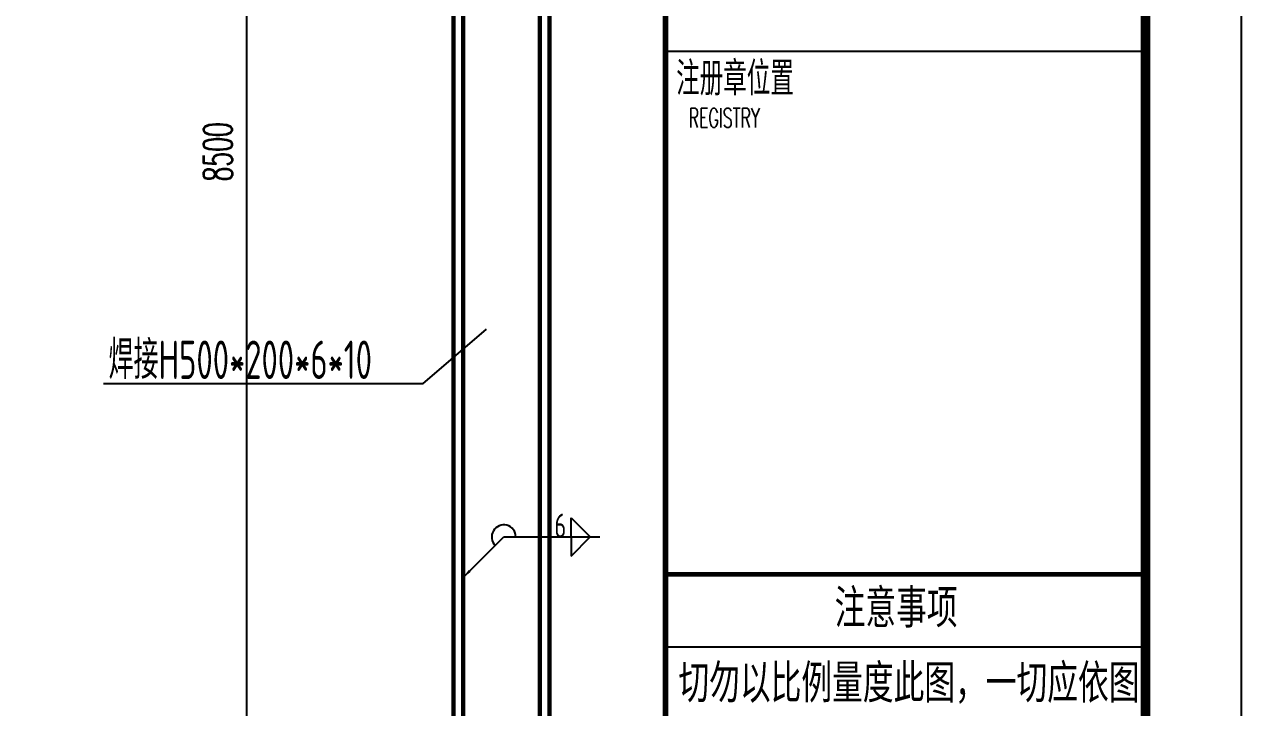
# Model space of a CAD drawing. Extents: x 14207793 to 14719554, y -1675802 to -1228715.
# Drawn here: x 14598580 to 14611255, y -1341716 to -1334602 of the extents above; entities that cross this region are included whole.
import ezdxf
from ezdxf.enums import TextEntityAlignment as Align

# ---------------------------------------------------------------- set-up
doc = ezdxf.new("R2010")
doc.units = 0
doc.header["$LTSCALE"] = 500
doc.header["$MEASUREMENT"] = 0
doc.linetypes.add('DOTE', pattern=[2.42, 2, -0.2, 0.02, -0.2])
doc.layers.get('0').update_dxf_attribs({"linetype": 'CONTINUOUS'})
doc.layers.get('DEFPOINTS').update_dxf_attribs({"color": 140, "linetype": 'CONTINUOUS'})
for name, color, linetype in [('AXIS', 3, 'CONTINUOUS'), ('DIM', 3, 'CONTINUOUS'), ('DOTE', 8, 'DOTE'), ('PUB_TITLE', 4, 'CONTINUOUS'), ('WINDOW', 96, 'CONTINUOUS'), ('柱子', 3, 'CONTINUOUS'), ('焊缝标注', 253, 'CONTINUOUS')]:
    doc.layers.add(name, color=color, linetype=linetype)
doc.styles.add('DIM_FONT', font='SIMPLEX.shx', dxfattribs={"width": 0.6})
doc.styles.add('HZ', font='txt', dxfattribs={"width": 0.8, "bigfont": 'hztxt'})
doc.styles.add('LLC', font='romans', dxfattribs={"bigfont": 'hzdx'})
doc.styles.get("Standard").update_dxf_attribs({"font": 'SYSZ.shx', "width": 0.75, "bigfont": 'SYFS.shx'})
doc.styles.add('TSSD_REIN', font='Tssdeng.shx', dxfattribs={"width": 0.65, "bigfont": 'hztxt.shx'})
doc.dimstyles.new('DIMN$0', dxfattribs={"dimtxt": 250, "dimasz": 0.8, "dimexe": 250, "dimexo": 300, "dimgap": 150, "dimtad": 1, "dimdec": 0, "dimzin": 0, "dimdsep": 46, "dimtxsty": 'DIM_FONT', "dimblk": '_DIMX', "dimcen": 0.09, "dimclrt": 7, "dimadec": 0, "dimazin": 0, "dimtfac": 1, "dimtdec": 0, "dimtix": 1, "dimtmove": 2, "dimatfit": 3, "dimldrblk": '_DIMX', "dimfxl": 0, "dimtolj": 1, "dimtzin": 0, "dimarcsym": 0})

# ---------------------------------------------------------------- blocks, each defined once
blk = doc.blocks.new('_DIMX')
blk.add_line((-150, 0), (150, 0))
at = {"const_width": 50}
blk.add_lwpolyline([(-70, -70), (70, 70)], dxfattribs=at)
blk = doc.blocks.new('*D1191')
at = {"layer": 'AXIS', "color": 3, "lineweight": -2}
for p, q in [((14602856, -1327430), (14600795, -1327430)), ((14600895, -1344430), (14600895, -1327431)), ((14603507, -1344430), (14600795, -1344430))]:
    blk.add_line(p, q, dxfattribs=at)
at = {"layer": 'DEFPOINTS', "color": 0}
for p in [(14600895, -1327430), (14603156, -1327430), (14603807, -1344430)]:
    blk.add_point(p, dxfattribs=at)
at = {"layer": 'AXIS', "color": 3, "lineweight": -2, "xscale": 0.5, "yscale": 0.5, "zscale": 0.5}
for p, rotation in [((14600895, -1327430), 90), ((14600895, -1344430), 270)]:
    blk.add_blockref('_DIMX', p, dxfattribs=dict(at, rotation=rotation))
at = {"layer": 'AXIS', "color": 7, "insert": (14600595, -1335930), "char_height": 300, "attachment_point": 5, "rotation": 90, "style": 'DIM_FONT'}
blk.add_mtext('\\A1;8500', dxfattribs=at)

msp = doc.modelspace()

# ---------------------------------------------------------------- linework, layer by layer
at = {"color": 4}
msp.add_line((14605255, -1334881.2), (14610255, -1334881.2, -660.91), dxfattribs=at)
at = {"color": 4, "const_width": 59.39}
msp.add_lwpolyline([(14610255, -1361692.5), (14605255, -1361692.5), (14605255, -1329433.58), (14610255, -1329433.58)], close=True, dxfattribs=at)
at = {"layer": 'DIM'}
msp.add_lwpolyline([(14603389.28, -1337776.85), (14602723.96, -1338346.42), (14602723.96, -1338346.42), (14599405.58, -1338346.42)], dxfattribs=at)
at = {"layer": 'DOTE'}
msp.add_line((14604047.5, -1324729.16), (14604047.5, -1345829.14), dxfattribs=at)
at = {"layer": 'PUB_TITLE'}
msp.add_line((14610255, -1341085.79, -1000), (14605255, -1341085.79), dxfattribs=at)
msp.add_lwpolyline([(14551855, -1362692.5), (14611255, -1362692.5), (14611255, -1320692.5), (14551855, -1320692.5)], close=True, dxfattribs=at)
at = {"layer": 'PUB_TITLE', "const_width": 100}
msp.add_lwpolyline([(14554355, -1361692.5), (14610255, -1361692.5), (14610255, -1321692.5), (14554355, -1321692.5)], close=True, dxfattribs=at)
at = {"layer": 'PUB_TITLE', "const_width": 50}
msp.add_lwpolyline([(14610255, -1340328.82), (14605255, -1340328.82)], dxfattribs=at)
at = {"layer": '柱子', "const_width": 45}
for points in [[(14603047.5, -1344329.2), (14603047.5, -1328462.54)], [(14603147.5, -1344329.2), (14603147.5, -1328462.54)], [(14603947.5, -1344329.2), (14603947.5, -1328462.54)], [(14604047.5, -1344329.2), (14604047.5, -1328462.54)]]:
    msp.add_lwpolyline(points, dxfattribs=at)
at = {"layer": '焊缝标注'}
for p, q in [((14604271.93, -1339938.44), (14604271.93, -1339738.44)), ((14604271.93, -1339738.44), (14604471.93, -1339938.44)), ((14603147.5, -1340362.53), (14603571.93, -1339938.44)), ((14603571.93, -1339938.44), (14604571.93, -1339938.44)), ((14604271.93, -1339938.44), (14604271.93, -1340138.44)), ((14604271.93, -1340138.44), (14604471.93, -1339938.44))]:
    msp.add_line(p, q, dxfattribs=at)
msp.add_arc((14603571.93, -1339938.44), 125, 0, 224.97724, dxfattribs=at)
msp.add_solid([(14603147.5, -1340362.53), (14603228.84, -1340302.46), (14603207.64, -1340281.24)], dxfattribs=at)

# ---------------------------------------------------------------- texts
at = {"layer": 'DIM', "style": 'TSSD_REIN', "width": 0.65}
msp.add_text('焊接H500*200*6*10', height=400, dxfattribs=at).set_placement((14599456.63, -1338294.27))
at = {"layer": 'PUB_TITLE', "style": 'HZ', "width": 0.8}
for s, p in [('注意事项', (14607017.11, -1340881.68, -388.11)), ('切勿以比例量度此图，一切应依图', (14605390.81, -1341662.94, 1907.24))]:
    msp.add_text(s, height=400, dxfattribs=at).set_placement(p)
at = {"layer": 'WINDOW', "color": 4}
for s, height, style, width, p in [('注册章位置', 350, 'HZ', 0.7, (14605366.99, -1335342.06, -1295.35)), ('REGISTRY', 200, 'LLC', 0.6, (14605497.65, -1335676.22, -2295.35))]:
    msp.add_text(s, height=height, dxfattribs=dict(at, style=style, width=width)).set_placement(p)
at = {"layer": '焊缝标注', "width": 0.791523}
msp.add_text('6', height=250, dxfattribs=at).set_placement((14604099.43, -1339945.94), (14604221.93, -1339945.94), align=Align.FIT)

# ---------------------------------------------------------------- dimensions: what is measured, and where the dimension line sits
at = {"layer": 'AXIS'}
dim = msp.add_linear_dim(base=(14600895.22, -1327430.2), p1=(14603807.5, -1344430.2), p2=(14603156.1, -1327430.2), angle=90, text='8500', dimstyle='DIMN$0', override={"dimtxt": 300, "dimasz": 0.5, "dimexe": 100, "dimdle": 0.6, "dimclrd": 3, "dimclre": 3, "dimtfac": 3.036}, dxfattribs=at)
dim.commit()
dim.dimension.update_dxf_attribs({"geometry": '*D1191', "text_midpoint": (14600595.22, -1335930.2)})

doc.saveas('drawing.dxf')
